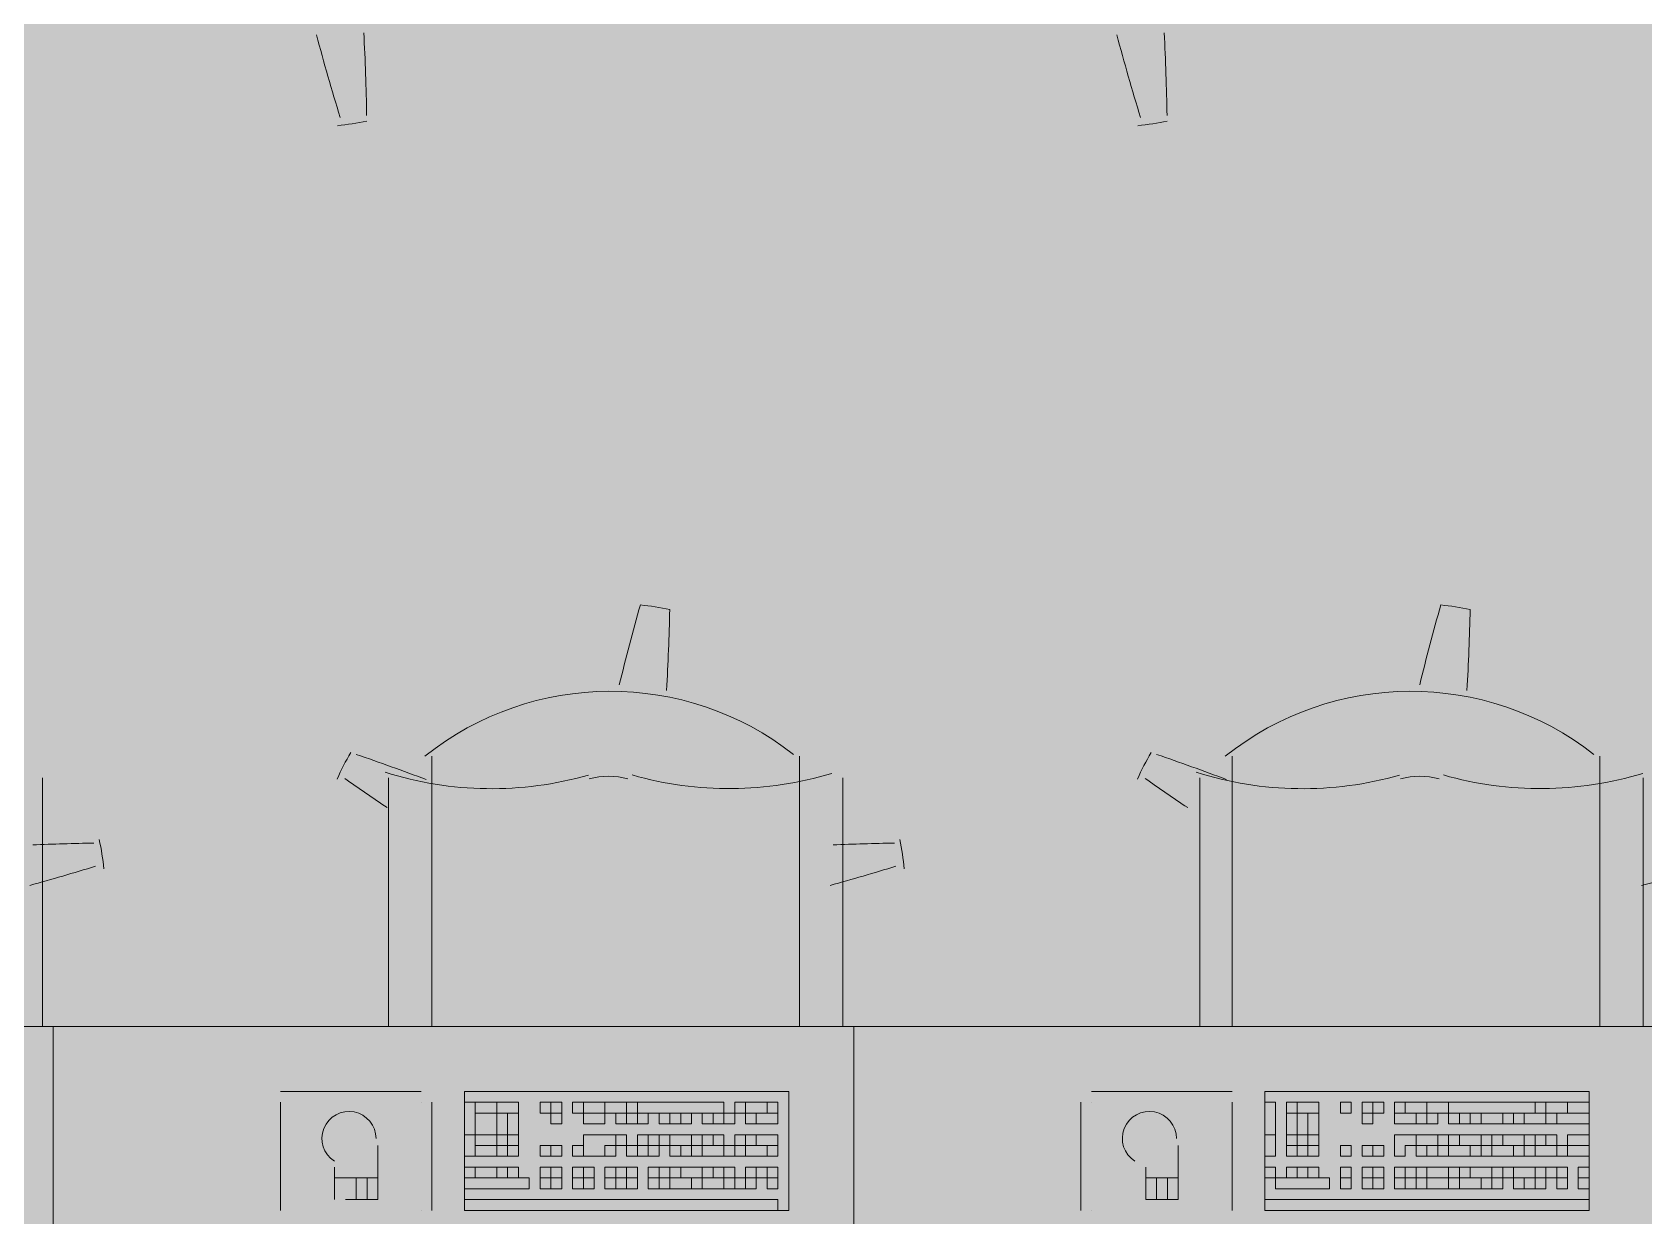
# Model space of a CAD drawing. Header units: millimetres. Extents: x 0 to 90.2, y 0 to 62.5.
# Drawn here: x 70.208 to 72.443, y 31.306 to 32.948 of the extents above; entities that cross this region are included whole.
import ezdxf

# ---------------------------------------------------------------- set-up
doc = ezdxf.new("R2010")
doc.units = ezdxf.units.MM
doc.layers.add('PDF_014405$FT-FIXFIT', color=7, linetype='Continuous')
doc.layers.add('PDF_014405$HL-TMP', color=7, linetype='Continuous', true_color=0xe6db59)

msp = doc.modelspace()

# ---------------------------------------------------------------- linework, layer by layer
at = {"layer": 'PDF_014405$FT-FIXFIT', "lineweight": 0}
for points in [[(71.0881, 32.035, 0.008691), (71.0924, 32.1471, 0.025003), (71.0517, 32.1535, 0.008987), (71.0225, 32.0427)], [(72.198, 32.035, 0.008691), (72.2024, 32.1471, 0.025003), (72.1617, 32.1535, 0.008987), (72.1324, 32.0427)], [(72.4398, 31.7645, 0.00719), (72.5277, 31.7875, 0.025003), (72.5212, 31.8282)]]:
    msp.add_lwpolyline(points, format="xyb", dxfattribs=at)
for points in [[(70.7626, 31.5687), (70.7626, 31.9436)], [(71.2725, 31.9436), (71.2725, 31.5687)], [(71.8725, 31.5687), (71.8725, 31.9436)], [(72.3824, 31.9436), (72.3824, 31.5687)], [(70.2226, 31.5687), (70.2226, 31.9137)], [(70.7026, 31.9137), (70.7026, 31.5687)], [(71.3325, 31.5687), (71.3325, 31.9137)], [(71.8275, 31.9137), (71.8275, 31.5687)], [(72.4424, 31.5687), (72.4424, 31.9137)], [(70.7476, 31.4787), (70.5526, 31.4787)], [(71.8725, 31.4787), (71.6775, 31.4787)], [(70.5526, 31.4637), (70.5526, 31.4637)], [(70.5526, 31.4637), (70.5526, 31.3137)], [(70.7476, 31.4637), (70.7476, 31.4637)], [(70.7626, 31.3137), (70.7626, 31.4637)], [(71.6625, 31.4637), (71.6625, 31.3137)], [(71.6775, 31.4637), (71.6775, 31.4637)], [(71.8725, 31.3137), (71.8725, 31.4637)], [(70.6426, 31.3287), (70.6876, 31.3287), (70.6876, 31.4037)], [(71.7525, 31.3737), (71.7525, 31.3287), (71.7975, 31.3287), (71.7975, 31.4037)], [(70.6276, 31.3737), (70.6276, 31.3287)], [(70.6876, 31.3587), (70.6276, 31.3587)], [(70.6576, 31.3587), (70.6576, 31.3287)], [(70.6726, 31.3587), (70.6726, 31.3287)], [(71.7975, 31.3587), (71.7525, 31.3587)], [(71.7675, 31.3587), (71.7675, 31.3287)], [(71.7825, 31.3587), (71.7825, 31.3287)], [(70.7476, 31.3137), (70.7476, 31.3137)], [(71.6775, 31.3137), (71.6775, 31.3137)], [(71.8725, 31.3137), (71.8725, 31.3137)]]:
    msp.add_lwpolyline(points, dxfattribs=at)
for points in [[(69.1277, 31.5687), (70.2376, 31.5687), (70.2376, 30.3538), (69.1277, 30.3538)], [(70.2376, 31.5687), (71.3475, 31.5687), (71.3475, 30.3538), (70.2376, 30.3538)], [(71.3475, 31.5687), (72.4724, 31.5687), (72.4724, 30.3538), (71.3475, 30.3538)], [(71.2575, 31.4787), (70.8076, 31.4787), (70.8076, 31.3137), (71.2575, 31.3137)], [(72.3674, 31.4787), (71.9175, 31.4787), (71.9175, 31.3137), (72.3674, 31.3137)], [(70.8226, 31.4637), (70.8076, 31.4637), (70.8076, 31.4187), (70.8226, 31.4187)], [(70.8526, 31.4637), (70.8226, 31.4637), (70.8226, 31.4487), (70.8526, 31.4487)], [(70.8526, 31.4487), (70.8226, 31.4487), (70.8226, 31.4187), (70.8526, 31.4187)], [(70.8826, 31.4637), (70.8526, 31.4637), (70.8526, 31.4487), (70.8826, 31.4487)], [(70.8676, 31.4487), (70.8526, 31.4487), (70.8526, 31.4187), (70.8676, 31.4187)], [(70.8826, 31.4487), (70.8676, 31.4487), (70.8676, 31.4187), (70.8826, 31.4187)], [(70.9276, 31.4637), (70.9126, 31.4637), (70.9126, 31.4487), (70.9276, 31.4487)], [(70.9426, 31.4637), (70.9276, 31.4637), (70.9276, 31.4487), (70.9426, 31.4487)], [(70.9426, 31.4487), (70.9276, 31.4487), (70.9276, 31.4337), (70.9426, 31.4337)], [(70.9726, 31.4637), (70.9576, 31.4637), (70.9576, 31.4487), (70.9726, 31.4487)], [(70.9726, 31.4637), (71.0026, 31.4637), (71.0026, 31.4487), (70.9726, 31.4487)], [(71.0026, 31.4487), (70.9726, 31.4487), (70.9726, 31.4337), (71.0026, 31.4337)], [(71.0026, 31.4637), (71.0326, 31.4637), (71.0326, 31.4487), (71.0026, 31.4487)], [(71.0326, 31.4487), (71.0176, 31.4487), (71.0176, 31.4337), (71.0326, 31.4337)], [(71.0326, 31.4637), (71.0476, 31.4637), (71.0476, 31.4487), (71.0326, 31.4487)], [(71.0476, 31.4487), (71.0326, 31.4487), (71.0326, 31.4337), (71.0476, 31.4337)], [(71.1676, 31.4637), (71.0476, 31.4637), (71.0476, 31.4487), (71.1676, 31.4487)], [(71.0626, 31.4487), (71.0476, 31.4487), (71.0476, 31.4337), (71.0626, 31.4337)], [(71.0926, 31.4487), (71.0776, 31.4487), (71.0776, 31.4337), (71.0926, 31.4337)], [(71.1076, 31.4487), (71.0926, 31.4487), (71.0926, 31.4337), (71.1076, 31.4337)], [(71.1226, 31.4487), (71.1076, 31.4487), (71.1076, 31.4337), (71.1226, 31.4337)], [(71.1526, 31.4487), (71.1376, 31.4487), (71.1376, 31.4337), (71.1526, 31.4337)], [(71.1676, 31.4487), (71.1526, 31.4487), (71.1526, 31.4337), (71.1676, 31.4337)], [(71.1825, 31.4487), (71.1676, 31.4487), (71.1676, 31.4337), (71.1825, 31.4337)], [(71.1975, 31.4637), (71.1825, 31.4637), (71.1825, 31.4487), (71.1975, 31.4487)], [(71.2275, 31.4637), (71.1975, 31.4637), (71.1975, 31.4487), (71.2275, 31.4487)], [(71.2125, 31.4487), (71.1975, 31.4487), (71.1975, 31.4337), (71.2125, 31.4337)], [(71.2425, 31.4487), (71.2125, 31.4487), (71.2125, 31.4337), (71.2425, 31.4337)], [(71.2425, 31.4637), (71.2275, 31.4637), (71.2275, 31.4487), (71.2425, 31.4487)], [(71.9325, 31.4637), (71.9175, 31.4637), (71.9175, 31.4187), (71.9325, 31.4187)], [(71.9625, 31.4637), (71.9475, 31.4637), (71.9475, 31.4487), (71.9625, 31.4487)], [(71.9625, 31.4487), (71.9475, 31.4487), (71.9475, 31.4187), (71.9625, 31.4187)], [(71.9925, 31.4637), (71.9625, 31.4637), (71.9625, 31.4487), (71.9925, 31.4487)], [(71.9775, 31.4487), (71.9625, 31.4487), (71.9625, 31.4187), (71.9775, 31.4187)], [(71.9925, 31.4487), (71.9775, 31.4487), (71.9775, 31.4187), (71.9925, 31.4187)], [(72.0375, 31.4637), (72.0225, 31.4637), (72.0225, 31.4487), (72.0375, 31.4487)], [(72.0675, 31.4637), (72.0525, 31.4637), (72.0525, 31.4487), (72.0675, 31.4487)], [(72.0675, 31.4487), (72.0525, 31.4487), (72.0525, 31.4337), (72.0675, 31.4337)], [(72.0825, 31.4637), (72.0675, 31.4637), (72.0675, 31.4487), (72.0825, 31.4487)], [(72.0975, 31.4637), (72.1125, 31.4637), (72.1125, 31.4487), (72.0975, 31.4487)], [(72.1275, 31.4487), (72.0975, 31.4487), (72.0975, 31.4337), (72.1275, 31.4337)], [(72.1125, 31.4637), (72.1425, 31.4637), (72.1425, 31.4487), (72.1125, 31.4487)], [(72.1425, 31.4487), (72.1275, 31.4487), (72.1275, 31.4337), (72.1425, 31.4337)], [(72.1425, 31.4637), (72.1725, 31.4637), (72.1725, 31.4487), (72.1425, 31.4487)], [(72.1575, 31.4487), (72.1425, 31.4487), (72.1425, 31.4337), (72.1575, 31.4337)], [(72.2925, 31.4637), (72.1725, 31.4637), (72.1725, 31.4487), (72.2925, 31.4487)], [(72.1875, 31.4487), (72.1725, 31.4487), (72.1725, 31.4337), (72.1875, 31.4337)], [(72.2025, 31.4487), (72.1875, 31.4487), (72.1875, 31.4337), (72.2025, 31.4337)], [(72.2175, 31.4487), (72.2025, 31.4487), (72.2025, 31.4337), (72.2175, 31.4337)], [(72.2475, 31.4487), (72.2175, 31.4487), (72.2175, 31.4337), (72.2475, 31.4337)], [(72.2625, 31.4487), (72.2475, 31.4487), (72.2475, 31.4337), (72.2625, 31.4337)], [(72.2775, 31.4487), (72.2625, 31.4487), (72.2625, 31.4337), (72.2775, 31.4337)], [(72.3075, 31.4487), (72.2775, 31.4487), (72.2775, 31.4337), (72.3075, 31.4337)], [(72.3075, 31.4637), (72.2925, 31.4637), (72.2925, 31.4487), (72.3075, 31.4487)], [(72.3374, 31.4637), (72.3075, 31.4637), (72.3075, 31.4487), (72.3374, 31.4487)], [(72.3225, 31.4487), (72.3075, 31.4487), (72.3075, 31.4337), (72.3225, 31.4337)], [(72.3674, 31.4487), (72.3225, 31.4487), (72.3225, 31.4337), (72.3674, 31.4337)], [(72.3674, 31.4637), (72.3374, 31.4637), (72.3374, 31.4487), (72.3674, 31.4487)], [(70.8226, 31.4187), (70.8076, 31.4187), (70.8076, 31.3887), (70.8226, 31.3887)], [(70.8526, 31.4187), (70.8226, 31.4187), (70.8226, 31.4037), (70.8526, 31.4037)], [(70.8526, 31.4037), (70.8226, 31.4037), (70.8226, 31.3887), (70.8526, 31.3887)], [(70.8676, 31.4187), (70.8526, 31.4187), (70.8526, 31.4037), (70.8676, 31.4037)], [(70.8676, 31.4037), (70.8526, 31.4037), (70.8526, 31.3887), (70.8676, 31.3887)], [(70.8826, 31.4187), (70.8676, 31.4187), (70.8676, 31.4037), (70.8826, 31.4037)], [(70.8826, 31.4037), (70.8676, 31.4037), (70.8676, 31.3887), (70.8826, 31.3887)], [(70.9276, 31.4037), (70.9126, 31.4037), (70.9126, 31.3887), (70.9276, 31.3887)], [(70.9426, 31.4037), (70.9276, 31.4037), (70.9276, 31.3887), (70.9426, 31.3887)], [(70.9726, 31.4037), (70.9576, 31.4037), (70.9576, 31.3887), (70.9726, 31.3887)], [(71.0026, 31.4187), (70.9726, 31.4187), (70.9726, 31.3887), (71.0026, 31.3887), (71.0026, 31.4037), (71.0176, 31.4037), (71.0176, 31.4187)], [(71.0176, 31.4037), (71.0026, 31.4037), (71.0026, 31.3887), (71.0176, 31.3887)], [(71.0326, 31.4187), (71.0176, 31.4187), (71.0176, 31.4037), (71.0326, 31.4037)], [(71.0476, 31.4037), (71.0326, 31.4037), (71.0326, 31.3887), (71.0476, 31.3887)], [(71.0626, 31.4187), (71.0476, 31.4187), (71.0476, 31.4037), (71.0626, 31.4037)], [(71.0626, 31.4037), (71.0476, 31.4037), (71.0476, 31.3887), (71.0626, 31.3887)], [(71.0776, 31.4187), (71.0626, 31.4187), (71.0626, 31.4037), (71.0776, 31.4037)], [(71.0776, 31.4037), (71.0626, 31.4037), (71.0626, 31.3887), (71.0776, 31.3887)], [(71.0926, 31.4187), (71.0776, 31.4187), (71.0776, 31.4037), (71.0926, 31.4037)], [(71.1226, 31.4187), (71.0926, 31.4187), (71.0926, 31.4037), (71.1226, 31.4037)], [(71.1076, 31.4037), (71.0926, 31.4037), (71.0926, 31.3887), (71.1076, 31.3887)], [(71.1226, 31.4037), (71.1076, 31.4037), (71.1076, 31.3887), (71.1226, 31.3887)], [(71.1376, 31.4187), (71.1226, 31.4187), (71.1226, 31.4037), (71.1376, 31.4037)], [(71.1376, 31.4037), (71.1226, 31.4037), (71.1226, 31.3887), (71.1376, 31.3887)], [(71.1526, 31.4187), (71.1376, 31.4187), (71.1376, 31.4037), (71.1526, 31.4037)], [(71.1676, 31.4037), (71.1376, 31.4037), (71.1376, 31.3887), (71.1676, 31.3887)], [(71.1676, 31.4187), (71.1526, 31.4187), (71.1526, 31.4037), (71.1676, 31.4037)], [(71.1825, 31.4037), (71.1676, 31.4037), (71.1676, 31.3887), (71.1825, 31.3887)], [(71.1975, 31.4187), (71.1825, 31.4187), (71.1825, 31.4037), (71.1975, 31.4037)], [(71.1975, 31.4037), (71.1825, 31.4037), (71.1825, 31.3887), (71.1975, 31.3887)], [(71.2125, 31.4187), (71.1975, 31.4187), (71.1975, 31.4037), (71.2125, 31.4037)], [(71.2275, 31.4037), (71.1975, 31.4037), (71.1975, 31.3887), (71.2275, 31.3887)], [(71.2425, 31.4187), (71.2125, 31.4187), (71.2125, 31.4037), (71.2425, 31.4037)], [(71.2425, 31.4037), (71.2275, 31.4037), (71.2275, 31.3887), (71.2425, 31.3887)], [(71.9325, 31.4187), (71.9175, 31.4187), (71.9175, 31.3887), (71.9325, 31.3887)], [(71.9625, 31.4187), (71.9475, 31.4187), (71.9475, 31.4037), (71.9625, 31.4037)], [(71.9625, 31.4037), (71.9475, 31.4037), (71.9475, 31.3887), (71.9625, 31.3887)], [(71.9775, 31.4187), (71.9625, 31.4187), (71.9625, 31.4037), (71.9775, 31.4037)], [(71.9775, 31.4037), (71.9625, 31.4037), (71.9625, 31.3887), (71.9775, 31.3887)], [(71.9925, 31.4187), (71.9775, 31.4187), (71.9775, 31.4037), (71.9925, 31.4037)], [(71.9925, 31.4037), (71.9775, 31.4037), (71.9775, 31.3887), (71.9925, 31.3887)], [(72.0375, 31.4037), (72.0225, 31.4037), (72.0225, 31.3887), (72.0375, 31.3887)], [(72.0675, 31.4037), (72.0525, 31.4037), (72.0525, 31.3887), (72.0675, 31.3887)], [(72.0825, 31.4037), (72.0675, 31.4037), (72.0675, 31.3887), (72.0825, 31.3887)], [(72.1125, 31.4187), (72.0975, 31.4187), (72.0975, 31.3887), (72.1125, 31.3887), (72.1125, 31.4037), (72.1275, 31.4037), (72.1275, 31.4187)], [(72.1575, 31.4187), (72.1275, 31.4187), (72.1275, 31.4037), (72.1575, 31.4037)], [(72.1425, 31.4037), (72.1275, 31.4037), (72.1275, 31.3887), (72.1425, 31.3887)], [(72.1575, 31.4037), (72.1425, 31.4037), (72.1425, 31.3887), (72.1575, 31.3887)], [(72.1725, 31.4187), (72.1575, 31.4187), (72.1575, 31.4037), (72.1725, 31.4037)], [(72.1725, 31.4037), (72.1575, 31.4037), (72.1575, 31.3887), (72.1725, 31.3887)], [(72.1875, 31.4187), (72.1725, 31.4187), (72.1725, 31.4037), (72.1875, 31.4037)], [(72.2025, 31.4037), (72.1725, 31.4037), (72.1725, 31.3887), (72.2025, 31.3887)], [(72.2175, 31.4187), (72.1875, 31.4187), (72.1875, 31.4037), (72.2175, 31.4037)], [(72.2175, 31.4037), (72.2025, 31.4037), (72.2025, 31.3887), (72.2175, 31.3887)], [(72.2325, 31.4187), (72.2175, 31.4187), (72.2175, 31.4037), (72.2325, 31.4037)], [(72.2325, 31.4037), (72.2175, 31.4037), (72.2175, 31.3887), (72.2325, 31.3887)], [(72.2475, 31.4187), (72.2325, 31.4187), (72.2325, 31.4037), (72.2475, 31.4037)], [(72.2625, 31.4037), (72.2325, 31.4037), (72.2325, 31.3887), (72.2625, 31.3887)], [(72.2775, 31.4187), (72.2475, 31.4187), (72.2475, 31.4037), (72.2775, 31.4037)], [(72.2775, 31.4037), (72.2625, 31.4037), (72.2625, 31.3887), (72.2775, 31.3887)], [(72.2925, 31.4187), (72.2775, 31.4187), (72.2775, 31.4037), (72.2925, 31.4037)], [(72.2925, 31.4037), (72.2775, 31.4037), (72.2775, 31.3887), (72.2925, 31.3887)], [(72.3075, 31.4187), (72.2925, 31.4187), (72.2925, 31.4037), (72.3075, 31.4037)], [(72.3225, 31.4037), (72.2925, 31.4037), (72.2925, 31.3887), (72.3225, 31.3887)], [(72.3225, 31.4187), (72.3075, 31.4187), (72.3075, 31.4037), (72.3225, 31.4037)], [(72.3374, 31.4037), (72.3225, 31.4037), (72.3225, 31.3887), (72.3374, 31.3887)], [(72.3674, 31.4187), (72.3374, 31.4187), (72.3374, 31.4037), (72.3674, 31.4037)], [(72.3674, 31.4037), (72.3374, 31.4037), (72.3374, 31.3887), (72.3674, 31.3887)], [(70.8226, 31.3737), (70.8076, 31.3737), (70.8076, 31.3587), (70.8226, 31.3587)], [(70.8976, 31.3437), (70.8076, 31.3437), (70.8076, 31.3587), (70.8976, 31.3587)], [(70.8526, 31.3737), (70.8226, 31.3737), (70.8226, 31.3587), (70.8526, 31.3587)], [(70.8676, 31.3737), (70.8526, 31.3737), (70.8526, 31.3587), (70.8676, 31.3587)], [(70.8826, 31.3737), (70.8676, 31.3737), (70.8676, 31.3587), (70.8826, 31.3587)], [(70.9276, 31.3737), (70.9126, 31.3737), (70.9126, 31.3587), (70.9276, 31.3587)], [(70.9276, 31.3587), (70.9126, 31.3587), (70.9126, 31.3437), (70.9276, 31.3437)], [(70.9426, 31.3737), (70.9276, 31.3737), (70.9276, 31.3587), (70.9426, 31.3587)], [(70.9426, 31.3587), (70.9276, 31.3587), (70.9276, 31.3437), (70.9426, 31.3437)], [(70.9726, 31.3737), (70.9576, 31.3737), (70.9576, 31.3587), (70.9726, 31.3587)], [(70.9726, 31.3587), (70.9576, 31.3587), (70.9576, 31.3437), (70.9726, 31.3437)], [(70.9876, 31.3737), (70.9726, 31.3737), (70.9726, 31.3587), (70.9876, 31.3587)], [(70.9876, 31.3587), (70.9726, 31.3587), (70.9726, 31.3437), (70.9876, 31.3437)], [(71.0176, 31.3737), (71.0026, 31.3737), (71.0026, 31.3587), (71.0176, 31.3587)], [(71.0176, 31.3587), (71.0026, 31.3587), (71.0026, 31.3437), (71.0176, 31.3437)], [(71.0326, 31.3737), (71.0176, 31.3737), (71.0176, 31.3587), (71.0326, 31.3587)], [(71.0326, 31.3587), (71.0176, 31.3587), (71.0176, 31.3437), (71.0326, 31.3437)], [(71.0476, 31.3737), (71.0326, 31.3737), (71.0326, 31.3587), (71.0476, 31.3587)], [(71.0476, 31.3587), (71.0326, 31.3587), (71.0326, 31.3437), (71.0476, 31.3437)], [(71.0776, 31.3737), (71.0626, 31.3737), (71.0626, 31.3587), (71.0776, 31.3587)], [(71.0776, 31.3587), (71.0626, 31.3587), (71.0626, 31.3437), (71.0776, 31.3437)], [(71.0926, 31.3737), (71.0776, 31.3737), (71.0776, 31.3587), (71.0926, 31.3587)], [(71.0926, 31.3587), (71.0776, 31.3587), (71.0776, 31.3437), (71.0926, 31.3437)], [(71.1076, 31.3737), (71.0926, 31.3737), (71.0926, 31.3587), (71.1076, 31.3587)], [(71.1226, 31.3587), (71.0926, 31.3587), (71.0926, 31.3437), (71.1226, 31.3437)], [(71.1376, 31.3737), (71.1076, 31.3737), (71.1076, 31.3587), (71.1376, 31.3587)], [(71.1376, 31.3587), (71.1226, 31.3587), (71.1226, 31.3437), (71.1376, 31.3437)], [(71.1526, 31.3737), (71.1376, 31.3737), (71.1376, 31.3587), (71.1526, 31.3587)], [(71.1676, 31.3587), (71.1376, 31.3587), (71.1376, 31.3437), (71.1676, 31.3437)], [(71.1676, 31.3737), (71.1526, 31.3737), (71.1526, 31.3587), (71.1676, 31.3587)], [(71.1825, 31.3737), (71.1676, 31.3737), (71.1676, 31.3587), (71.1825, 31.3587)], [(71.1825, 31.3587), (71.1676, 31.3587), (71.1676, 31.3437), (71.1825, 31.3437)], [(71.1975, 31.3587), (71.1825, 31.3587), (71.1825, 31.3437), (71.1975, 31.3437)], [(71.2125, 31.3737), (71.1975, 31.3737), (71.1975, 31.3587), (71.2125, 31.3587)], [(71.2125, 31.3587), (71.1975, 31.3587), (71.1975, 31.3437), (71.2125, 31.3437)], [(71.2275, 31.3737), (71.2125, 31.3737), (71.2125, 31.3587), (71.2275, 31.3587)], [(71.2425, 31.3737), (71.2275, 31.3737), (71.2275, 31.3587), (71.2425, 31.3587)], [(71.2425, 31.3587), (71.2275, 31.3587), (71.2275, 31.3437), (71.2425, 31.3437)], [(71.9325, 31.3737), (71.9175, 31.3737), (71.9175, 31.3587), (71.9325, 31.3587)], [(72.0075, 31.3437), (71.9325, 31.3437), (71.9325, 31.3587), (72.0075, 31.3587)], [(71.9625, 31.3737), (71.9475, 31.3737), (71.9475, 31.3587), (71.9625, 31.3587)], [(71.9775, 31.3737), (71.9625, 31.3737), (71.9625, 31.3587), (71.9775, 31.3587)], [(71.9925, 31.3737), (71.9775, 31.3737), (71.9775, 31.3587), (71.9925, 31.3587)], [(72.0375, 31.3737), (72.0225, 31.3737), (72.0225, 31.3587), (72.0375, 31.3587)], [(72.0375, 31.3587), (72.0225, 31.3587), (72.0225, 31.3437), (72.0375, 31.3437)], [(72.0675, 31.3737), (72.0525, 31.3737), (72.0525, 31.3587), (72.0675, 31.3587)], [(72.0675, 31.3587), (72.0525, 31.3587), (72.0525, 31.3437), (72.0675, 31.3437)], [(72.0825, 31.3737), (72.0675, 31.3737), (72.0675, 31.3587), (72.0825, 31.3587)], [(72.0825, 31.3587), (72.0675, 31.3587), (72.0675, 31.3437), (72.0825, 31.3437)], [(72.1125, 31.3737), (72.0975, 31.3737), (72.0975, 31.3587), (72.1125, 31.3587)], [(72.1125, 31.3587), (72.0975, 31.3587), (72.0975, 31.3437), (72.1125, 31.3437)], [(72.1275, 31.3737), (72.1125, 31.3737), (72.1125, 31.3587), (72.1275, 31.3587)], [(72.1275, 31.3587), (72.1125, 31.3587), (72.1125, 31.3437), (72.1275, 31.3437)], [(72.1425, 31.3737), (72.1275, 31.3737), (72.1275, 31.3587), (72.1425, 31.3587)], [(72.1425, 31.3587), (72.1275, 31.3587), (72.1275, 31.3437), (72.1425, 31.3437)], [(72.1725, 31.3737), (72.1425, 31.3737), (72.1425, 31.3587), (72.1725, 31.3587)], [(72.1725, 31.3587), (72.1425, 31.3587), (72.1425, 31.3437), (72.1725, 31.3437)], [(72.1875, 31.3737), (72.1725, 31.3737), (72.1725, 31.3587), (72.1875, 31.3587)], [(72.1875, 31.3587), (72.1725, 31.3587), (72.1725, 31.3437), (72.1875, 31.3437)], [(72.2025, 31.3737), (72.1875, 31.3737), (72.1875, 31.3587), (72.2025, 31.3587)], [(72.2175, 31.3587), (72.1875, 31.3587), (72.1875, 31.3437), (72.2175, 31.3437)], [(72.2325, 31.3737), (72.2025, 31.3737), (72.2025, 31.3587), (72.2325, 31.3587)], [(72.2325, 31.3587), (72.2175, 31.3587), (72.2175, 31.3437), (72.2325, 31.3437)], [(72.2475, 31.3737), (72.2325, 31.3737), (72.2325, 31.3587), (72.2475, 31.3587)], [(72.2475, 31.3587), (72.2325, 31.3587), (72.2325, 31.3437), (72.2475, 31.3437)], [(72.2625, 31.3737), (72.2475, 31.3737), (72.2475, 31.3587), (72.2625, 31.3587)], [(72.2925, 31.3737), (72.2625, 31.3737), (72.2625, 31.3587), (72.2925, 31.3587)], [(72.2775, 31.3587), (72.2625, 31.3587), (72.2625, 31.3437), (72.2775, 31.3437)], [(72.2925, 31.3587), (72.2775, 31.3587), (72.2775, 31.3437), (72.2925, 31.3437)], [(72.3075, 31.3737), (72.2925, 31.3737), (72.2925, 31.3587), (72.3075, 31.3587)], [(72.3075, 31.3587), (72.2925, 31.3587), (72.2925, 31.3437), (72.3075, 31.3437)], [(72.3225, 31.3737), (72.3075, 31.3737), (72.3075, 31.3587), (72.3225, 31.3587)], [(72.3374, 31.3737), (72.3225, 31.3737), (72.3225, 31.3587), (72.3374, 31.3587)], [(72.3374, 31.3587), (72.3225, 31.3587), (72.3225, 31.3437), (72.3374, 31.3437)], [(72.3674, 31.3737), (72.3524, 31.3737), (72.3524, 31.3587), (72.3674, 31.3587)], [(72.3674, 31.3587), (72.3524, 31.3587), (72.3524, 31.3437), (72.3674, 31.3437)], [(71.2425, 31.3137), (70.8076, 31.3137), (70.8076, 31.3287), (71.2425, 31.3287)], [(72.3674, 31.3137), (71.9175, 31.3137), (71.9175, 31.3287), (72.3674, 31.3287)]]:
    msp.add_lwpolyline(points, close=True, dxfattribs=at)
for centre, radius, start, end in [((73.7979, 33.7984), 3.3076, 194.969, 197.0287), ((67.3615, 32.776), 3.3111, 0.9733, 2.965), ((74.9078, 33.7984), 3.3076, 194.969, 197.0287), ((68.4714, 32.776), 3.3111, 0.9733, 2.965), ((70.5876, 33.2284), 0.4125, 276.1361, 281.8652), ((71.6976, 33.2284), 0.4125, 276.1361, 281.8652), ((71.0101, 31.6212), 0.4125, 51.9766, 128.5619), ((72.12, 31.6212), 0.4125, 51.9766, 128.5619), ((71.0076, 31.7434), 0.4124, 150.1335, 155.8687), ((69.5827, 28.8185), 3.3073, 69.2469, 71.0322), ((72.1175, 31.7434), 0.4124, 150.1335, 155.8687), ((70.6926, 28.8185), 3.3073, 69.2469, 71.0322), ((70.8451, 32.3861), 0.4875, 252.3895, 286.0231), ((71.0076, 31.8184), 0.0975, 73.9762, 106.0238), ((71.1751, 32.3862), 0.4875, 253.9774, 286.9226), ((71.97, 32.3861), 0.4875, 252.3895, 286.0231), ((72.1326, 31.8184), 0.0975, 73.9762, 106.0238), ((72.3, 32.3862), 0.4875, 253.9774, 286.9226), ((72.5349, 34.6134), 3.2981, 234.9672, 236.2121), ((73.6448, 34.6134), 3.2981, 234.9672, 236.2121), ((69.8976, 31.7434), 0.4125, 6.1361, 11.8652), ((71.0076, 31.7434), 0.4125, 6.1361, 11.8652), ((70.35, 28.5216), 3.302, 90.9716, 92.4461), ((71.4599, 28.5216), 3.302, 90.9716, 92.4461), ((69.3277, 34.9534), 3.3073, 285.3808, 287.0287), ((70.4376, 34.9534), 3.3073, 285.3808, 287.0287), ((70.6476, 31.4134), 0.0375, 0, 237.2991), ((71.7576, 31.4134), 0.0375, 0, 237.2991)]:
    msp.add_arc(centre, radius, start, end, dxfattribs=at)
at = {"layer": 'PDF_014405$HL-TMP', "color": 54, "true_color": 0x999900, "transparency": 33554559}
for points in [[(73.5823, 33.2335), (61.7034, 33.2335), (73.5823, 28.5539)], [(61.7034, 33.2335), (73.5823, 28.5539), (61.7034, 28.5539)]]:
    msp.add_solid(points, dxfattribs=at)

doc.saveas('drawing.dxf')
